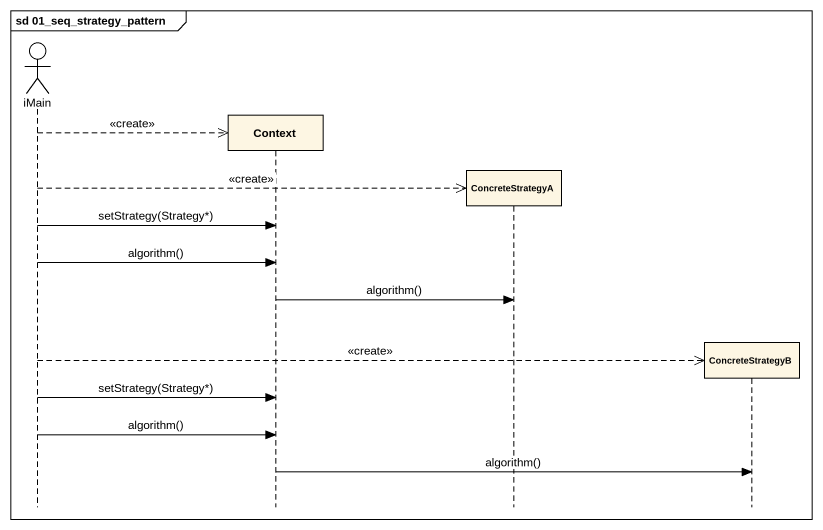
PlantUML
@startuml
mainframe sd 01_seq_strategy_pattern
hide footbox
actor iMain
participant Context
participant ConcreteStrategyA
participant ConcreteStrategyB

iMain -->> Context ** : <<create>>
iMain -->> ConcreteStrategyA ** : <<create>>
iMain -> Context : setStrategy(Strategy*)
iMain -> Context : algorithm()
Context -> ConcreteStrategyA : algorithm()
iMain -->> ConcreteStrategyB ** : <<create>>
iMain -> Context : setStrategy(Strategy*)
iMain -> Context : algorithm()
Context -> ConcreteStrategyB : algorithm()
@enduml
